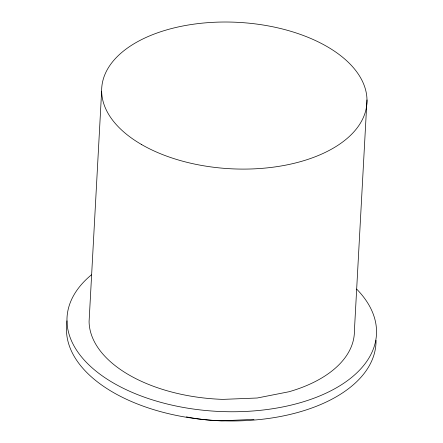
<?xml version="1.0" encoding="UTF-8"?>
<svg xmlns="http://www.w3.org/2000/svg" width="443" height="443" viewBox="0 0 443 443"><rect width="100%" height="100%" fill="white"/><g stroke="black" fill="none" stroke-linecap="round" stroke-linejoin="round"><path stroke-width="0.66" d="M66.971 320.843L66.467 330.063A154.945 85.516 3.1 0 0 222.596 420.822A154.945 85.516 3.1 0 0 376.029 340.29M101.63 91.18L89.082 321.574A132.811 73.3 3.1 0 0 222.907 399.376L257.2 398.008L289.085 391.728A132.811 73.3 3.1 0 0 354.422 330.34L366.97 99.946M253.994 419.349L221.301 420.85A121.648 67.137 3.1 0 1 186.353 416.863M356.665 289.102A154.945 85.516 3.1 0 1 318.523 396.435A154.945 85.516 3.1 0 1 118.248 385.692A154.945 85.516 3.1 0 1 91.385 274.87M141.306 144.379A132.811 73.3 3.1 0 0 362.751 118.802A132.811 73.3 3.1 0 0 198.852 23.518A132.811 73.3 3.1 0 0 141.306 144.379"/></g></svg>
